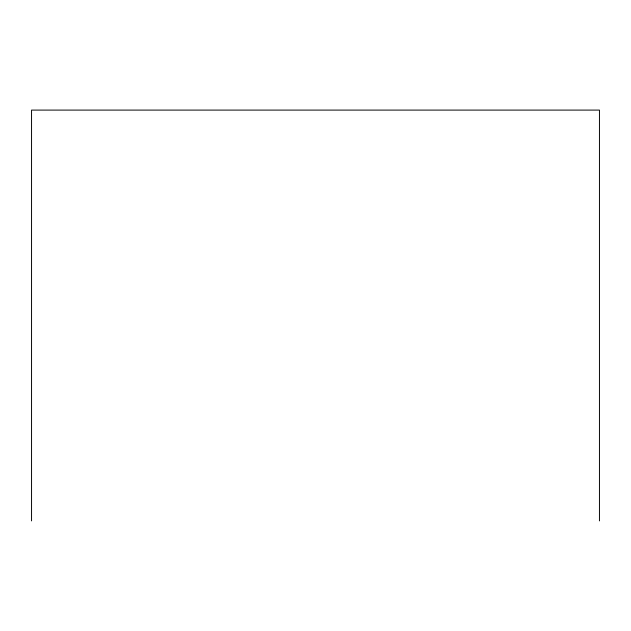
<?xml version="1.0" encoding="UTF-8"?>
<svg xmlns="http://www.w3.org/2000/svg" width="631" height="631" viewBox="0 0 631 631"><rect width="100%" height="100%" fill="white"/><g stroke="black" fill="none" stroke-linecap="round" stroke-linejoin="round"><path stroke-width="0.95" d="M599.45 520.906L599.45 110.094L31.55 110.094L31.55 520.906"/></g></svg>
